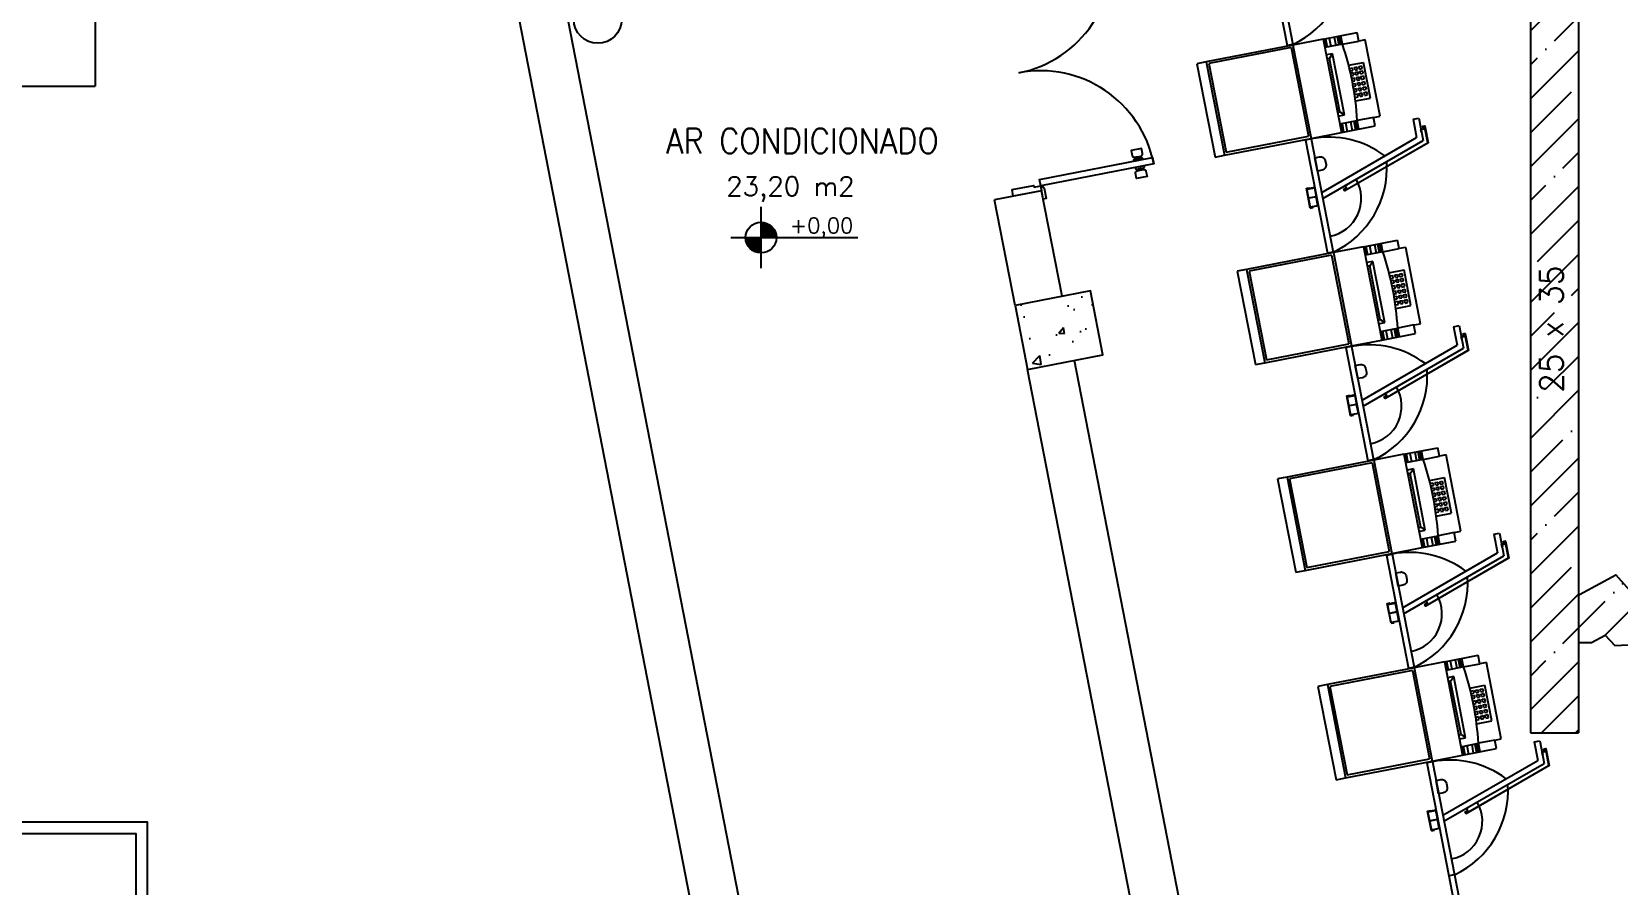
# Model space of a CAD drawing. Extents: x 372.3 to 443.5, y -41.5 to 0.6.
# Drawn here: x 407.44 to 415.7, y -35.4 to -30.96 of the extents above; entities that cross this region are included whole.
import ezdxf

# ---------------------------------------------------------------- set-up
doc = ezdxf.new("R2010")
doc.units = 0
doc.header["$MEASUREMENT"] = 0
doc.layers.get('0').update_dxf_attribs({"linetype": 'CONTINUOUS'})
for name, color, linetype in [('A1ALV50', 13, 'CONTINUOUS'), ('A1ALV70', 145, 'CONTINUOUS'), ('A1BIOMB', 175, 'CONTINUOUS'), ('A1MOBI', 253, 'CONTINUOUS'), ('A1PORTA', 40, 'CONTINUOUS'), ('A1VISTA10', 10, 'CONTINUOUS'), ('A2HACHU', 11, 'CONTINUOUS'), ('A2SIMBL', 30, 'CONTINUOUS'), ('A2TXT25', 4, 'CONTINUOUS'), ('A2TXT50', 13, 'CONTINUOUS'), ('AC-DUTOS', 14, 'CONTINUOUS'), ('AC-DUTOSMANTIDOS', 252, 'CONTINUOUS'), ('AC-MOVEIS', 252, 'CONTINUOUS'), ('AC-TEXTO', 7, 'CONTINUOUS')]:
    doc.layers.add(name, color=color, linetype=linetype)
doc.styles.add('ROMANS', font='ROMANS.SHX')
doc.styles.add('SIMPLEX-08', font='simplex.shx', dxfattribs={"height": 0.08})
doc.styles.add('SIMPLEX-10', font='simplex.shx', dxfattribs={"height": 0.1})
doc.styles.add('SIMPLEX-15', font='simplex.shx', dxfattribs={"height": 0.15})

# ---------------------------------------------------------------- blocks, each defined once
blk = doc.blocks.new('PORTA-120-SEM-ALIZAR')
for points in [[(-0.6, 0), (-0.565, 0), (-0.565, 0.6), (-0.6, 0.6)], [(0.6, 0), (0.565, 0), (0.565, 0.6), (0.6, 0.6)], [(-0.59, -0.15), (-0.59, -0.035), (-0.6, -0.035), (-0.6, 0), (-0.625, 0), (-0.625, -0.15)], [(0.59, -0.15), (0.59, -0.035), (0.6, -0.035), (0.6, 0), (0.625, 0), (0.625, -0.15)]]:
    blk.add_lwpolyline(points, close=True)
at = {"layer": 'A1VISTA10'}
for points in [[(-0.6294, 0.498, 0.414214), (-0.6184, 0.509), (-0.6184, 0.542, 0.414214), (-0.6294, 0.553), (-0.6569, 0.553), (-0.6569, 0.498)], [(-0.6, 0.5492), (-0.6, 0.5019), (-0.604, 0.5019, -0.414214), (-0.6095, 0.5074), (-0.6095, 0.5437, -0.414214), (-0.604, 0.5492)], [(-0.565, 0.5492), (-0.565, 0.5019), (-0.561, 0.5019, 0.414214), (-0.5555, 0.5074), (-0.5555, 0.5437, 0.414214), (-0.561, 0.5492)], [(-0.5356, 0.498, -0.414214), (-0.5466, 0.509), (-0.5466, 0.542, -0.414214), (-0.5356, 0.553), (-0.5081, 0.553), (-0.5081, 0.498)], [(0.5356, 0.498, 0.414214), (0.5466, 0.509), (0.5466, 0.542, 0.414214), (0.5356, 0.553), (0.5081, 0.553), (0.5081, 0.498)], [(0.565, 0.5492), (0.565, 0.5019), (0.561, 0.5019, -0.414214), (0.5555, 0.5074), (0.5555, 0.5437, -0.414214), (0.561, 0.5492)], [(0.6, 0.5492), (0.6, 0.5019), (0.604, 0.5019, 0.414214), (0.6095, 0.5074), (0.6095, 0.5437, 0.414214), (0.604, 0.5492)], [(0.6294, 0.498, -0.414214), (0.6184, 0.509), (0.6184, 0.542, -0.414214), (0.6294, 0.553), (0.6569, 0.553), (0.6569, 0.498)], [(-0.6, 0, 0.414214), (-0.615, 0.015), (-0.67, 0.015), (-0.67, 0)], [(0.6, 0, -0.414214), (0.615, 0.015), (0.67, 0.015), (0.67, 0)]]:
    blk.add_lwpolyline(points, format="xyb", close=True, dxfattribs=at)
for points in [[(-0.6184, 0.5335), (-0.6095, 0.5335), (-0.6095, 0.5176), (-0.6184, 0.5176)], [(-0.5466, 0.5335), (-0.5555, 0.5335), (-0.5555, 0.5176), (-0.5466, 0.5176)], [(0.5466, 0.5335), (0.5555, 0.5335), (0.5555, 0.5176), (0.5466, 0.5176)], [(0.6184, 0.5335), (0.6095, 0.5335), (0.6095, 0.5176), (0.6184, 0.5176)]]:
    blk.add_lwpolyline(points, close=True, dxfattribs=at)
for centre, start, end in [((-0.6, 0), 0, 90), ((0.6, 0), 90, 180)]:
    blk.add_arc(centre, 0.6, start, end, dxfattribs=at)

msp = doc.modelspace()

# ---------------------------------------------------------------- hatches: boundary and pattern name
at = {"layer": 'A2HACHU'}
h = msp.add_hatch(dxfattribs=at)
h.set_pattern_fill('AR-CONC,_O', color=256, scale=0.05, double=1)
h.set_pattern_definition([(50, (387.43742, -23.28168), (0.35863, -0.031376), [0.0375, -0.4125]), (355, (387.43742, -23.28168), (-0.0693757, 0.376096), [0.03, -0.33]), (100.4514, (387.4673, -23.2843), (0.2892547, 0.3447198), [0.03187, -0.350571]), (46.1842, (387.4374, -23.1817), (0.5336205, -0.0827595), [0.05625, -0.61875]), (96.6356, (387.4819, -23.1886), (0.467331, 0.487059), [0.047805, -0.525856]), (351.1842, (387.4374, -23.1817), (0.467331, 0.487059), [0.045, -0.495]), (21, (387.48742, -23.20668), (0.2984535, -0.2013094), [0.0375, -0.4125]), (326, (387.48742, -23.20668), (0.1216577, 0.362575), [0.03, -0.33]), (71.4514, (387.5123, -23.22346), (0.4201113, 0.1612652), [0.03187, -0.350571]), (37.5, (387.43742, -23.28168), (0.0060799, 0.1664469), [0, -0.326, 0, -0.335, 0, -0.33125]), (7.5, (387.43742, -23.28168), (0.1315348, 0.1972059), [0, -0.191, 0, -0.3185, 0, -0.12625]), (327.5, (387.32592, -23.28168), (0.2669112, -0.01127744), [0, -0.125, 0, -0.39, 0, -0.5175]), (317.5, (387.27592, -23.28168), (0.291593, 0.0500525), [0, -0.1625, 0, -0.259, 0, -0.3675])])
h.paths.add_polyline_path([(412.9488, -32.3091), (412.5562, -32.3855), (412.6211, -32.7192), (413.0137, -32.6428)])
at = {"layer": 'AC-DUTOSMANTIDOS'}
h = msp.add_hatch(dxfattribs=at)
h.set_pattern_fill('ANSI35', color=256, style=0)
h.set_pattern_definition([(45, (43.55946, 56.62904), (-0.1767767, 0.1767767), []), (45, (43.73624, 56.62904), (-0.1767767, 0.1767767), [0.3125, -0.0625, 0, -0.0625])])
h.paths.add_polyline_path([(415.4902, -30.7545), (415.2402, -30.7545), (415.2402, -34.6098), (415.4902, -34.6098)])
h.paths.add_polyline_path([(416.0853, -33.9821), (415.965, -33.9746), (415.9047, -33.8942), (415.7859, -33.9004), (415.6847, -33.7881), (415.4902, -33.8928), (415.4902, -34.1398), (415.5587, -34.1398), (415.6304, -34.1013), (415.68, -34.1563), (415.7848, -34.1508), (415.8344, -34.2169), (415.9226, -34.2224), (415.9722, -34.327), (416.0605, -34.3876), (416.0549, -34.4868), (416.1156, -34.5418), (416.1046, -34.641), (416.1377, -34.6905), (416.1101, -34.7456), (416.1377, -34.7841), (416.1377, -34.825), (416.3877, -34.825), (416.3877, -34.7496), (416.4262, -34.6725), (416.3631, -34.578), (416.3782, -34.4426), (416.3112, -34.3817), (416.3179, -34.2611), (416.1693, -34.1591)])
h.paths.add_polyline_path([(416.4345, -34.825), (416.0645, -34.825), (416.0645, -35.195), (416.4345, -35.195)])
h.paths.add_polyline_path([(419.7619, -30.7545), (419.5119, -30.7545), (419.5119, -34.6098), (419.7619, -34.6098)])
h.paths.add_polyline_path([(420.8249, -33.7924), (420.5848, -33.7924), (420.463, -33.7133), (420.2459, -33.7426), (420.1302, -33.6901), (419.9688, -33.7102), (419.904, -33.6757), (419.7619, -33.6757), (419.7619, -33.9257), (419.8415, -33.9257), (419.9212, -33.9681), (420.0912, -33.9469), (420.208, -33.9999), (420.4046, -33.9734), (420.5108, -34.0424), (420.7339, -34.0424), (420.8667, -34.1538), (421.0579, -34.2015), (421.1217, -34.3023), (421.127, -34.4403), (421.1535, -34.5252), (421.1323, -34.6366), (421.1642, -34.7427), (421.1482, -34.7957), (421.1482, -34.825), (421.4005, -34.825), (421.4252, -34.7427), (421.3893, -34.6233), (421.4109, -34.5104), (421.3755, -34.3974), (421.3689, -34.2255), (421.2157, -33.9833), (420.9832, -33.9252)])
h.paths.add_polyline_path([(421.4345, -34.825), (421.0645, -34.825), (421.0645, -35.195), (421.4345, -35.195)])
h.paths.add_polyline_path([(424.8358, -30.7545), (424.5858, -30.7545), (424.5858, -34.6098), (424.8358, -34.6098)])
h.paths.add_polyline_path([(425.9499, -33.9276), (425.7916, -33.7948), (425.5516, -33.7948), (425.4297, -33.7156), (425.2126, -33.7449), (425.097, -33.6925), (424.9355, -33.7126), (424.8707, -33.6781), (424.8358, -33.6781), (424.8358, -33.9427), (424.8879, -33.9705), (425.0579, -33.9493), (425.1748, -34.0023), (425.3713, -33.9758), (425.4775, -34.0448), (425.7006, -34.0448), (425.8334, -34.1562), (426.0246, -34.2039), (426.0884, -34.3047), (426.0937, -34.4426), (426.1203, -34.5275), (426.099, -34.6389), (426.1309, -34.745), (426.1149, -34.7981), (426.1149, -34.825), (426.3679, -34.825), (426.3919, -34.745), (426.356, -34.6256), (426.3776, -34.5127), (426.3422, -34.3998), (426.3356, -34.2279), (426.1824, -33.9856)])
h.paths.add_polyline_path([(426.4345, -34.825), (426.0645, -34.825), (426.0645, -35.195), (426.4345, -35.195)])
h.paths.add_polyline_path([(415.4402, -32.854), (415.4402, -32.034), (415.2602, -32.034), (415.2602, -32.854)], flags=24)
h.paths.add_polyline_path([(419.7119, -32.854), (419.7119, -32.034), (419.5319, -32.034), (419.5319, -32.854)], flags=24)
h.paths.add_polyline_path([(424.7858, -32.854), (424.7858, -32.034), (424.6058, -32.034), (424.6058, -32.854)], flags=24)

# ---------------------------------------------------------------- linework, layer by layer
at = {"layer": 'A1ALV50', "ltscale": 0.2}
for p, q in [((411.7911, -40.234), (409.0088, -25.9343)), ((411.5164, -37.5132), (409.2635, -25.9345)), ((412.6946, -31.7882), (412.4492, -31.8359)), ((412.8016, -32.3377), (412.6946, -31.7882)), ((412.5562, -32.3855), (412.4492, -31.8359)), ((413.4796, -37.1313), (412.6211, -32.7192)), ((414.1844, -39.4449), (412.8665, -32.6715))]:
    msp.add_line(p, q, dxfattribs=at)
at = {"layer": 'A1ALV70'}
msp.add_lwpolyline([(412.5562, -32.3855), (412.6211, -32.7192), (413.0137, -32.6428), (412.9488, -32.3091)], close=True, dxfattribs=at)
at = {"layer": 'A1BIOMB'}
for p, q in [((415.2599, -34.6578), (415.2894, -34.6521)), ((414.7004, -34.7667), (414.815, -35.3556)), ((414.8445, -35.3499), (414.815, -35.3556))]:
    msp.add_line(p, q, dxfattribs=at)
at = {"layer": 'A1MOBI'}
for p, q in [((414.815, -35.3556), (415.3261, -37.9824)), ((414.8445, -35.3499), (415.3633, -38.0164))]:
    msp.add_line(p, q, dxfattribs=at)
at = {"layer": 'A2SIMBL'}
for p, q in [((411.2332, -31.8723), (411.2332, -32.1923)), ((411.0767, -32.0323), (411.7373, -32.0323))]:
    msp.add_line(p, q, dxfattribs=at)
at = {"layer": 'A2SIMBL', "const_width": 0.08}
for points in [[(411.2732, -32.0323, 0.414214), (411.2332, -31.9923, 1)], [(411.1932, -32.0323, 0.414214), (411.2332, -32.0723, 1)]]:
    msp.add_lwpolyline(points, format="xyb", dxfattribs=at)
at = {"layer": 'A2SIMBL'}
msp.add_circle((411.2332, -32.0323), 0.08, dxfattribs=at)
at = {"layer": 'AC-DUTOS', "ltscale": 0.2}
for p, q in [((415.2402, -30.7545), (415.2402, -34.6098)), ((415.4902, -30.7545), (415.4902, -34.6098)), ((415.2402, -34.6098), (415.4902, -34.6098))]:
    msp.add_line(p, q, dxfattribs=at)
for points in [[(415.4925, -33.8898), (415.4957, -33.8898), (415.6847, -33.7881), (415.7859, -33.9004), (415.9047, -33.8942), (415.965, -33.9746), (416.0853, -33.9821), (416.1693, -34.1591), (416.3179, -34.2611), (416.3112, -34.3817), (416.3782, -34.4426), (416.3631, -34.578), (416.4262, -34.6725), (416.3877, -34.7496), (416.3877, -34.8227)], [(415.4925, -34.1398), (415.5587, -34.1398), (415.6304, -34.1013), (415.68, -34.1563), (415.7848, -34.1508), (415.8344, -34.2169), (415.9226, -34.2224), (415.9722, -34.327), (416.0605, -34.3876), (416.0549, -34.4868), (416.1156, -34.5418), (416.1046, -34.641), (416.1377, -34.6905), (416.1101, -34.7456), (416.1377, -34.7841), (416.1377, -34.8227)]]:
    msp.add_lwpolyline(points, dxfattribs=at)
at = {"layer": 'AC-MOVEIS'}
for p, q in [((413.8593, -30.4437), (413.9739, -31.0326)), ((413.8887, -30.4379), (414.0033, -31.0269)), ((414.1614, -30.9991), (414.3376, -30.9648)), ((414.2434, -30.9831), (414.252, -31.0273)), ((414.2512, -30.9816), (414.2598, -31.0258)), ((414.2616, -31.0254), (414.253, -30.9813)), ((414.3462, -31.009), (414.3376, -30.9648)), ((414.0039, -31.0297), (413.5524, -31.1176)), ((413.9948, -31.0432), (413.5658, -31.1267)), ((414.0033, -31.0269), (413.9739, -31.0326)), ((413.9948, -31.0432), (414.0846, -31.5043)), ((414.1614, -30.9991), (414.0039, -31.0297)), ((414.0039, -31.0297), (414.0984, -31.5156)), ((414.1614, -30.9991), (414.2559, -31.485)), ((414.1661, -30.9982), (414.1747, -31.0424)), ((414.2616, -31.0254), (414.17, -31.0433)), ((414.1731, -30.9968), (414.1817, -31.041)), ((414.1919, -30.9932), (414.2004, -31.0373)), ((414.2176, -30.9882), (414.2262, -31.0323)), ((414.234, -30.985), (414.2426, -31.0291)), ((414.2616, -31.0254), (414.3462, -31.009)), ((414.3806, -31.0023), (414.3462, -31.009)), ((414.4579, -31.3998), (414.3806, -31.0023)), ((413.5524, -31.1176), (413.5033, -31.1271)), ((413.5033, -31.1271), (413.5978, -31.613)), ((413.5524, -31.1176), (413.6469, -31.6035)), ((413.5658, -31.1267), (413.6555, -31.5878)), ((414.2101, -31.0751), (414.1774, -31.0815)), ((414.194, -31.0993), (414.1814, -31.1017)), ((414.194, -31.0993), (414.2101, -31.0751)), ((414.2482, -31.3776), (414.194, -31.0993)), ((414.2721, -31.394), (414.2101, -31.0751)), ((414.2935, -31.1354), (414.3718, -31.1202)), ((414.298, -31.1514), (414.3132, -31.1484)), ((414.3158, -31.1619), (414.3132, -31.1484)), ((414.3244, -31.1463), (414.337, -31.1438)), ((414.327, -31.1598), (414.3244, -31.1463)), ((414.3396, -31.1573), (414.337, -31.1438)), ((414.3479, -31.1417), (414.3622, -31.1389)), ((414.3505, -31.1552), (414.3479, -31.1417)), ((414.3649, -31.1524), (414.3622, -31.1389)), ((414.4079, -31.3056), (414.3718, -31.1202)), ((414.3012, -31.1648), (414.3158, -31.1619)), ((414.3038, -31.1759), (414.318, -31.1732)), ((414.3068, -31.1894), (414.3206, -31.1867)), ((414.3096, -31.2028), (414.3233, -31.2002)), ((414.3128, -31.2185), (414.3263, -31.2159)), ((414.3154, -31.232), (414.329, -31.2294)), ((414.3206, -31.1867), (414.318, -31.1732)), ((414.3263, -31.2159), (414.3233, -31.2002)), ((414.327, -31.1598), (414.3396, -31.1573)), ((414.3316, -31.2429), (414.329, -31.2294)), ((414.3292, -31.171), (414.3418, -31.1686)), ((414.3318, -31.1845), (414.3292, -31.171)), ((414.3318, -31.1845), (414.3444, -31.182)), ((414.3344, -31.198), (414.347, -31.1955)), ((414.3375, -31.2137), (414.3344, -31.198)), ((414.3375, -31.2137), (414.3501, -31.2113)), ((414.3401, -31.2272), (414.3527, -31.2248)), ((414.3427, -31.2407), (414.3401, -31.2272)), ((414.3444, -31.182), (414.3418, -31.1686)), ((414.3501, -31.2113), (414.347, -31.1955)), ((414.3505, -31.1552), (414.3649, -31.1524)), ((414.3527, -31.1664), (414.367, -31.1636)), ((414.3553, -31.1799), (414.3527, -31.1664)), ((414.3554, -31.2383), (414.3527, -31.2248)), ((414.3553, -31.1799), (414.3697, -31.1771)), ((414.358, -31.1934), (414.3723, -31.1906)), ((414.361, -31.2092), (414.358, -31.1934)), ((414.361, -31.2092), (414.3754, -31.2064)), ((414.3636, -31.2227), (414.378, -31.2199)), ((414.3663, -31.2362), (414.3636, -31.2227)), ((414.3697, -31.1771), (414.367, -31.1636)), ((414.3754, -31.2064), (414.3723, -31.1906)), ((414.3806, -31.2334), (414.378, -31.2199)), ((414.3179, -31.2456), (414.3316, -31.2429)), ((414.3202, -31.2591), (414.3342, -31.2564)), ((414.3225, -31.2727), (414.3368, -31.2699)), ((414.3246, -31.2863), (414.3395, -31.2834)), ((414.3269, -31.3022), (414.3425, -31.2991)), ((414.3288, -31.321), (414.4079, -31.3056)), ((414.3368, -31.2699), (414.3342, -31.2564)), ((414.3425, -31.2991), (414.3395, -31.2834)), ((414.3427, -31.2407), (414.3554, -31.2383)), ((414.3454, -31.2542), (414.358, -31.2518)), ((414.348, -31.2677), (414.3454, -31.2542)), ((414.348, -31.2677), (414.3606, -31.2653)), ((414.3506, -31.2812), (414.3632, -31.2788)), ((414.3537, -31.297), (414.3506, -31.2812)), ((414.3537, -31.297), (414.3663, -31.2945)), ((414.3606, -31.2653), (414.358, -31.2518)), ((414.3663, -31.2945), (414.3632, -31.2788)), ((414.3663, -31.2362), (414.3806, -31.2334)), ((414.3689, -31.2496), (414.3832, -31.2469)), ((414.3715, -31.2631), (414.3689, -31.2496)), ((414.3715, -31.2631), (414.3859, -31.2603)), ((414.3741, -31.2766), (414.3885, -31.2738)), ((414.3772, -31.2924), (414.3741, -31.2766)), ((414.3772, -31.2924), (414.3916, -31.2896)), ((414.3859, -31.2603), (414.3832, -31.2469)), ((414.3916, -31.2896), (414.3885, -31.2738)), ((414.2355, -31.3801), (414.2482, -31.3776)), ((414.2395, -31.4003), (414.2721, -31.394)), ((414.2482, -31.3776), (414.2721, -31.394)), ((414.2473, -31.4408), (414.3389, -31.423)), ((414.252, -31.4399), (414.2606, -31.4841)), ((414.2559, -31.485), (414.4322, -31.4507)), ((414.2591, -31.4385), (414.2676, -31.4827)), ((414.2778, -31.4349), (414.2864, -31.4791)), ((414.3036, -31.4299), (414.3122, -31.474)), ((414.32, -31.4267), (414.3286, -31.4708)), ((414.3294, -31.4249), (414.3379, -31.469)), ((414.3372, -31.4233), (414.3458, -31.4675)), ((414.4236, -31.4065), (414.3389, -31.423)), ((414.3475, -31.4672), (414.3389, -31.423)), ((414.4236, -31.4065), (414.4579, -31.3998)), ((414.4322, -31.4507), (414.4236, -31.4065)), ((414.6291, -31.4156), (414.6585, -31.4098)), ((414.6291, -31.4156), (414.6478, -31.512)), ((414.6585, -31.4098), (414.6814, -31.5272)), ((413.6469, -31.6035), (414.0984, -31.5156)), ((413.6555, -31.5878), (414.0846, -31.5043)), ((414.099, -31.5187), (414.0696, -31.5244)), ((414.0696, -31.5244), (414.1842, -32.1134)), ((414.0984, -31.5156), (414.2559, -31.485)), ((414.099, -31.5187), (414.2136, -32.1077)), ((414.1533, -31.7976), (414.6478, -31.512)), ((414.1594, -31.8288), (414.6814, -31.5272)), ((413.5978, -31.613), (413.6469, -31.6035)), ((414.0737, -31.7758), (414.0894, -31.7727)), ((414.0937, -31.8789), (414.0737, -31.7758)), ((414.076, -31.7774), (414.0898, -31.7747)), ((414.0953, -31.8765), (414.076, -31.7774)), ((414.1175, -31.7708), (414.0783, -31.7785)), ((414.0783, -31.7785), (414.0786, -31.7804)), ((414.0786, -31.7804), (414.1159, -31.7732)), ((414.0894, -31.7727), (414.0898, -31.7747)), ((414.1159, -31.7732), (414.1247, -31.8183)), ((414.1362, -31.867), (414.1175, -31.7708)), ((414.0874, -31.8256), (414.1247, -31.8183)), ((414.0878, -31.8275), (414.0874, -31.8256)), ((414.1251, -31.8203), (414.0878, -31.8275)), ((414.0937, -31.8789), (414.1094, -31.8758)), ((414.0953, -31.8765), (414.109, -31.8738)), ((414.0966, -31.8727), (414.1339, -31.8654)), ((414.097, -31.8747), (414.0966, -31.8727)), ((414.1362, -31.867), (414.097, -31.8747)), ((414.1094, -31.8758), (414.109, -31.8738)), ((414.1339, -31.8654), (414.1251, -31.8203)), ((414.3717, -32.0798), (414.5479, -32.0455)), ((414.5565, -32.0897), (414.5479, -32.0455)), ((414.2142, -32.1105), (413.7626, -32.1983)), ((414.2051, -32.1239), (413.7761, -32.2074)), ((414.2136, -32.1077), (414.1842, -32.1134)), ((414.2051, -32.1239), (414.2948, -32.5851)), ((414.3717, -32.0798), (414.2142, -32.1105)), ((414.2142, -32.1105), (414.3087, -32.5964)), ((414.3717, -32.0798), (414.4662, -32.5657)), ((414.3764, -32.0789), (414.3849, -32.1231)), ((414.4718, -32.1062), (414.3803, -32.124)), ((414.3834, -32.0775), (414.392, -32.1217)), ((414.4021, -32.0739), (414.4107, -32.1181)), ((414.4279, -32.0689), (414.4365, -32.1131)), ((414.4443, -32.0657), (414.4529, -32.1099)), ((414.4537, -32.0639), (414.4623, -32.108)), ((414.4615, -32.0624), (414.4701, -32.1065)), ((414.4718, -32.1062), (414.4632, -32.062)), ((414.4718, -32.1062), (414.5565, -32.0897)), ((414.5909, -32.083), (414.5565, -32.0897)), ((414.6682, -32.4806), (414.5909, -32.083)), ((413.7626, -32.1983), (413.7136, -32.2079)), ((413.7136, -32.2079), (413.8081, -32.6938)), ((413.7626, -32.1983), (413.8572, -32.6842)), ((413.7761, -32.2074), (413.8658, -32.6685)), ((414.4204, -32.1559), (414.3877, -32.1622)), ((414.4043, -32.18), (414.3916, -32.1825)), ((414.4043, -32.18), (414.4204, -32.1559)), ((414.4585, -32.4584), (414.4043, -32.18)), ((414.4824, -32.4747), (414.4204, -32.1559)), ((414.5038, -32.2161), (414.5821, -32.2009)), ((414.5582, -32.2224), (414.5725, -32.2196)), ((414.5608, -32.2359), (414.5582, -32.2224)), ((414.5751, -32.2331), (414.5725, -32.2196)), ((414.6182, -32.3863), (414.5821, -32.2009)), ((414.5083, -32.2321), (414.5235, -32.2292)), ((414.5115, -32.2455), (414.5261, -32.2427)), ((414.5141, -32.2567), (414.5283, -32.2539)), ((414.5171, -32.2701), (414.5309, -32.2674)), ((414.5199, -32.2836), (414.5335, -32.2809)), ((414.5231, -32.2993), (414.5366, -32.2966)), ((414.5261, -32.2427), (414.5235, -32.2292)), ((414.5309, -32.2674), (414.5283, -32.2539)), ((414.5366, -32.2966), (414.5335, -32.2809)), ((414.5346, -32.227), (414.5473, -32.2246)), ((414.5373, -32.2405), (414.5346, -32.227)), ((414.5373, -32.2405), (414.5499, -32.238)), ((414.5394, -32.2517), (414.5521, -32.2493)), ((414.5421, -32.2652), (414.5394, -32.2517)), ((414.5421, -32.2652), (414.5547, -32.2628)), ((414.5447, -32.2787), (414.5573, -32.2763)), ((414.5478, -32.2945), (414.5447, -32.2787)), ((414.5499, -32.238), (414.5473, -32.2246)), ((414.5478, -32.2945), (414.5604, -32.292)), ((414.5504, -32.308), (414.563, -32.3055)), ((414.5547, -32.2628), (414.5521, -32.2493)), ((414.5604, -32.292), (414.5573, -32.2763)), ((414.5608, -32.2359), (414.5751, -32.2331)), ((414.563, -32.2472), (414.5773, -32.2444)), ((414.5656, -32.2607), (414.563, -32.2472)), ((414.5656, -32.319), (414.563, -32.3055)), ((414.5656, -32.2607), (414.58, -32.2579)), ((414.5682, -32.2742), (414.5826, -32.2714)), ((414.5713, -32.2899), (414.5682, -32.2742)), ((414.5713, -32.2899), (414.5856, -32.2871)), ((414.5739, -32.3034), (414.5883, -32.3006)), ((414.5766, -32.3169), (414.5739, -32.3034)), ((414.58, -32.2579), (414.5773, -32.2444)), ((414.5856, -32.2871), (414.5826, -32.2714)), ((414.5909, -32.3141), (414.5883, -32.3006)), ((414.5257, -32.3128), (414.5392, -32.3101)), ((414.5282, -32.3263), (414.5419, -32.3236)), ((414.5305, -32.3398), (414.5445, -32.3371)), ((414.5327, -32.3534), (414.5471, -32.3506)), ((414.5348, -32.367), (414.5497, -32.3641)), ((414.5371, -32.3829), (414.5528, -32.3799)), ((414.5391, -32.4017), (414.6182, -32.3863)), ((414.5419, -32.3236), (414.5392, -32.3101)), ((414.5471, -32.3506), (414.5445, -32.3371)), ((414.5528, -32.3799), (414.5497, -32.3641)), ((414.553, -32.3215), (414.5504, -32.308)), ((414.553, -32.3215), (414.5656, -32.319)), ((414.5556, -32.335), (414.5683, -32.3325)), ((414.5583, -32.3485), (414.5556, -32.335)), ((414.5583, -32.3485), (414.5709, -32.346)), ((414.5609, -32.3619), (414.5735, -32.3595)), ((414.564, -32.3777), (414.5609, -32.3619)), ((414.564, -32.3777), (414.5766, -32.3752)), ((414.5709, -32.346), (414.5683, -32.3325)), ((414.5766, -32.3752), (414.5735, -32.3595)), ((414.5766, -32.3169), (414.5909, -32.3141)), ((414.5792, -32.3304), (414.5935, -32.3276)), ((414.5818, -32.3439), (414.5792, -32.3304)), ((414.5818, -32.3439), (414.5961, -32.3411)), ((414.5844, -32.3574), (414.5988, -32.3546)), ((414.5875, -32.3731), (414.5844, -32.3574)), ((414.5875, -32.3731), (414.6018, -32.3703)), ((414.5961, -32.3411), (414.5935, -32.3276)), ((414.6018, -32.3703), (414.5988, -32.3546)), ((414.4458, -32.4608), (414.4585, -32.4584)), ((414.4585, -32.4584), (414.4824, -32.4747)), ((414.4497, -32.4811), (414.4824, -32.4747)), ((414.4576, -32.5215), (414.5492, -32.5037)), ((414.4623, -32.5206), (414.4709, -32.5648)), ((414.4662, -32.5657), (414.6425, -32.5314)), ((414.4693, -32.5193), (414.4779, -32.5634)), ((414.4881, -32.5156), (414.4967, -32.5598)), ((414.5139, -32.5106), (414.5224, -32.5548)), ((414.5303, -32.5074), (414.5388, -32.5516)), ((414.5396, -32.5056), (414.5482, -32.5498)), ((414.5474, -32.5041), (414.556, -32.5482)), ((414.6339, -32.4873), (414.5492, -32.5037)), ((414.5578, -32.5479), (414.5492, -32.5037)), ((414.6339, -32.4873), (414.6682, -32.4806)), ((414.6425, -32.5314), (414.6339, -32.4873)), ((414.8394, -32.4963), (414.8688, -32.4906)), ((414.8394, -32.4963), (414.8581, -32.5927)), ((414.8688, -32.4906), (414.8917, -32.608)), ((413.8572, -32.6842), (414.3087, -32.5964)), ((413.8658, -32.6685), (414.2948, -32.5851)), ((414.3093, -32.5995), (414.2799, -32.6052)), ((414.2799, -32.6052), (414.3945, -33.1942)), ((414.3087, -32.5964), (414.4662, -32.5657)), ((414.3093, -32.5995), (414.4239, -33.1884)), ((414.3636, -32.8784), (414.8581, -32.5927)), ((414.3696, -32.9095), (414.8917, -32.608)), ((413.8081, -32.6938), (413.8572, -32.6842)), ((414.2839, -32.8565), (414.2997, -32.8535)), ((414.304, -32.9596), (414.2839, -32.8565)), ((414.2863, -32.8581), (414.3, -32.8555)), ((414.3056, -32.9573), (414.2863, -32.8581)), ((414.3278, -32.8516), (414.2885, -32.8592)), ((414.2885, -32.8592), (414.2889, -32.8612)), ((414.2889, -32.8612), (414.3262, -32.8539)), ((414.2997, -32.8535), (414.3, -32.8555)), ((414.3262, -32.8539), (414.335, -32.8991)), ((414.3465, -32.9478), (414.3278, -32.8516)), ((414.2977, -32.9063), (414.335, -32.8991)), ((414.2981, -32.9083), (414.2977, -32.9063)), ((414.3354, -32.901), (414.2981, -32.9083)), ((414.304, -32.9596), (414.3197, -32.9566)), ((414.3056, -32.9573), (414.3193, -32.9546)), ((414.3069, -32.9535), (414.3442, -32.9462)), ((414.3073, -32.9554), (414.3069, -32.9535)), ((414.3465, -32.9478), (414.3073, -32.9554)), ((414.3197, -32.9566), (414.3193, -32.9546)), ((414.3442, -32.9462), (414.3354, -32.901)), ((414.5819, -33.1606), (414.7582, -33.1263)), ((414.7668, -33.1704), (414.7582, -33.1263)), ((414.4244, -33.1912), (413.9729, -33.2791)), ((414.4154, -33.2046), (413.9863, -33.2881)), ((414.4239, -33.1884), (414.3945, -33.1942)), ((414.4154, -33.2046), (414.5051, -33.6658)), ((414.5819, -33.1606), (414.4244, -33.1912)), ((414.4244, -33.1912), (414.519, -33.6771)), ((414.5819, -33.1606), (414.6765, -33.6464)), ((414.5866, -33.1596), (414.5952, -33.2038)), ((414.6821, -33.1869), (414.5905, -33.2047)), ((414.5937, -33.1583), (414.6023, -33.2025)), ((414.6124, -33.1546), (414.621, -33.1988)), ((414.6382, -33.1496), (414.6468, -33.1938)), ((414.6546, -33.1464), (414.6632, -33.1906)), ((414.664, -33.1446), (414.6726, -33.1888)), ((414.6718, -33.1431), (414.6804, -33.1873)), ((414.6821, -33.1869), (414.6735, -33.1427)), ((414.6821, -33.1869), (414.7668, -33.1704)), ((414.8011, -33.1638), (414.7668, -33.1704)), ((414.8785, -33.5613), (414.8011, -33.1638)), ((413.9729, -33.2791), (413.9238, -33.2886)), ((413.9238, -33.2886), (414.0184, -33.7745)), ((413.9729, -33.2791), (414.0675, -33.7649)), ((413.9863, -33.2881), (414.0761, -33.7493)), ((414.6306, -33.2366), (414.598, -33.243)), ((414.6146, -33.2607), (414.6019, -33.2632)), ((414.6146, -33.2607), (414.6306, -33.2366)), ((414.6688, -33.5391), (414.6146, -33.2607)), ((414.6927, -33.5554), (414.6306, -33.2366)), ((414.7141, -33.2969), (414.7924, -33.2816)), ((414.8285, -33.4671), (414.7924, -33.2816)), ((414.7186, -33.3129), (414.7338, -33.3099)), ((414.7218, -33.3262), (414.7364, -33.3234)), ((414.7244, -33.3374), (414.7386, -33.3346)), ((414.7273, -33.3508), (414.7412, -33.3481)), ((414.7302, -33.3643), (414.7438, -33.3616)), ((414.7334, -33.38), (414.7469, -33.3774)), ((414.7364, -33.3234), (414.7338, -33.3099)), ((414.7412, -33.3481), (414.7386, -33.3346)), ((414.7469, -33.3774), (414.7438, -33.3616)), ((414.7449, -33.3077), (414.7575, -33.3053)), ((414.7475, -33.3212), (414.7449, -33.3077)), ((414.7475, -33.3212), (414.7602, -33.3188)), ((414.7497, -33.3325), (414.7624, -33.33)), ((414.7524, -33.346), (414.7497, -33.3325)), ((414.7524, -33.346), (414.765, -33.3435)), ((414.755, -33.3595), (414.7676, -33.357)), ((414.758, -33.3752), (414.755, -33.3595)), ((414.7602, -33.3188), (414.7575, -33.3053)), ((414.758, -33.3752), (414.7707, -33.3728)), ((414.765, -33.3435), (414.7624, -33.33)), ((414.7707, -33.3728), (414.7676, -33.357)), ((414.7685, -33.3032), (414.7828, -33.3004)), ((414.7711, -33.3167), (414.7685, -33.3032)), ((414.7711, -33.3167), (414.7854, -33.3139)), ((414.7733, -33.3279), (414.7876, -33.3251)), ((414.7759, -33.3414), (414.7733, -33.3279)), ((414.7759, -33.3414), (414.7902, -33.3386)), ((414.7785, -33.3549), (414.7929, -33.3521)), ((414.7816, -33.3706), (414.7785, -33.3549)), ((414.7816, -33.3706), (414.7959, -33.3678)), ((414.7854, -33.3139), (414.7828, -33.3004)), ((414.7902, -33.3386), (414.7876, -33.3251)), ((414.7959, -33.3678), (414.7929, -33.3521)), ((414.736, -33.3935), (414.7495, -33.3909)), ((414.7384, -33.407), (414.7521, -33.4044)), ((414.7408, -33.4206), (414.7548, -33.4179)), ((414.743, -33.4342), (414.7574, -33.4314)), ((414.7451, -33.4477), (414.76, -33.4448)), ((414.7474, -33.4636), (414.7631, -33.4606)), ((414.7521, -33.4044), (414.7495, -33.3909)), ((414.7574, -33.4314), (414.7548, -33.4179)), ((414.7631, -33.4606), (414.76, -33.4448)), ((414.7607, -33.3887), (414.7733, -33.3862)), ((414.7633, -33.4022), (414.7607, -33.3887)), ((414.7633, -33.4022), (414.7759, -33.3997)), ((414.7659, -33.4157), (414.7785, -33.4132)), ((414.7685, -33.4292), (414.7659, -33.4157)), ((414.7685, -33.4292), (414.7812, -33.4267)), ((414.7712, -33.4427), (414.7838, -33.4402)), ((414.7742, -33.4584), (414.7712, -33.4427)), ((414.7759, -33.3997), (414.7733, -33.3862)), ((414.7742, -33.4584), (414.7869, -33.456)), ((414.7812, -33.4267), (414.7785, -33.4132)), ((414.7869, -33.456), (414.7838, -33.4402)), ((414.7842, -33.3841), (414.7985, -33.3813)), ((414.7868, -33.3976), (414.7842, -33.3841)), ((414.7868, -33.3976), (414.8012, -33.3948)), ((414.7895, -33.4111), (414.8038, -33.4083)), ((414.7921, -33.4246), (414.7895, -33.4111)), ((414.7921, -33.4246), (414.8064, -33.4218)), ((414.7947, -33.4381), (414.809, -33.4353)), ((414.7978, -33.4538), (414.7947, -33.4381)), ((414.7978, -33.4538), (414.8121, -33.4511)), ((414.8012, -33.3948), (414.7985, -33.3813)), ((414.8064, -33.4218), (414.8038, -33.4083)), ((414.8121, -33.4511), (414.809, -33.4353)), ((414.6561, -33.5416), (414.6688, -33.5391)), ((414.6688, -33.5391), (414.6927, -33.5554)), ((414.7493, -33.4825), (414.8285, -33.4671)), ((414.66, -33.5618), (414.6927, -33.5554)), ((414.6679, -33.6023), (414.7595, -33.5845)), ((414.6726, -33.6014), (414.6812, -33.6455)), ((414.6765, -33.6464), (414.8527, -33.6122)), ((414.6796, -33.6), (414.6882, -33.6442)), ((414.6984, -33.5963), (414.7069, -33.6405)), ((414.7241, -33.5913), (414.7327, -33.6355)), ((414.7405, -33.5881), (414.7491, -33.6323)), ((414.7499, -33.5863), (414.7585, -33.6305)), ((414.7577, -33.5848), (414.7663, -33.629)), ((414.8441, -33.568), (414.7595, -33.5845)), ((414.7681, -33.6286), (414.7595, -33.5845)), ((414.8441, -33.568), (414.8785, -33.5613)), ((414.8527, -33.6122), (414.8441, -33.568)), ((415.0497, -33.5771), (415.0791, -33.5714)), ((415.0497, -33.5771), (415.0684, -33.6735)), ((415.0791, -33.5714), (415.1019, -33.6888)), ((414.0675, -33.7649), (414.519, -33.6771)), ((414.0761, -33.7493), (414.5051, -33.6658)), ((414.4902, -33.686), (414.5196, -33.6802)), ((414.5196, -33.6802), (414.4902, -33.686)), ((414.4902, -33.686), (414.6047, -34.2749)), ((414.519, -33.6771), (414.6765, -33.6464)), ((414.5196, -33.6802), (414.6342, -34.2692)), ((414.5739, -33.9591), (415.0684, -33.6735)), ((414.5799, -33.9903), (415.1019, -33.6888)), ((414.0184, -33.7745), (414.0675, -33.7649)), ((414.4942, -33.9373), (414.5099, -33.9343)), ((414.5143, -34.0404), (414.4942, -33.9373)), ((414.4966, -33.9389), (414.5103, -33.9362)), ((414.5159, -34.038), (414.4966, -33.9389)), ((414.5381, -33.9323), (414.4988, -33.94)), ((414.4988, -33.94), (414.4992, -33.9419)), ((414.4992, -33.9419), (414.5365, -33.9347)), ((414.5099, -33.9343), (414.5103, -33.9362)), ((414.5365, -33.9347), (414.5453, -33.9798)), ((414.5568, -34.0285), (414.5381, -33.9323)), ((414.508, -33.9871), (414.5453, -33.9798)), ((414.5084, -33.9891), (414.508, -33.9871)), ((414.5457, -33.9818), (414.5084, -33.9891)), ((414.5143, -34.0404), (414.53, -34.0373)), ((414.5159, -34.038), (414.5296, -34.0354)), ((414.5172, -34.0342), (414.5545, -34.027)), ((414.5175, -34.0362), (414.5172, -34.0342)), ((414.5568, -34.0285), (414.5175, -34.0362)), ((414.53, -34.0373), (414.5296, -34.0354)), ((414.5545, -34.027), (414.5457, -33.9818)), ((414.6347, -34.2719), (414.1832, -34.3598)), ((414.6257, -34.2854), (414.1966, -34.3689)), ((414.6342, -34.2692), (414.6047, -34.2749)), ((414.6257, -34.2854), (414.7154, -34.7465)), ((414.7922, -34.2413), (414.6347, -34.2719)), ((414.6347, -34.2719), (414.7293, -34.7578)), ((414.7922, -34.2413), (414.9685, -34.207)), ((414.7922, -34.2413), (414.8868, -34.7272)), ((414.7969, -34.2404), (414.8055, -34.2846)), ((414.8924, -34.2676), (414.8008, -34.2855)), ((414.8039, -34.239), (414.8125, -34.2832)), ((414.8227, -34.2354), (414.8313, -34.2795)), ((414.8485, -34.2304), (414.8571, -34.2745)), ((414.8649, -34.2272), (414.8735, -34.2713)), ((414.8742, -34.2253), (414.8828, -34.2695)), ((414.882, -34.2238), (414.8906, -34.268)), ((414.8924, -34.2676), (414.8838, -34.2235)), ((414.8924, -34.2676), (414.9771, -34.2512)), ((414.9771, -34.2512), (414.9685, -34.207)), ((415.0114, -34.2445), (414.9771, -34.2512)), ((415.0888, -34.642), (415.0114, -34.2445)), ((414.1832, -34.3598), (414.1341, -34.3693)), ((414.1341, -34.3693), (414.2287, -34.8552)), ((414.1832, -34.3598), (414.2777, -34.8457)), ((414.1966, -34.3689), (414.2863, -34.83)), ((414.8409, -34.3173), (414.8083, -34.3237)), ((414.8249, -34.3415), (414.8122, -34.3439)), ((414.8249, -34.3415), (414.8409, -34.3173)), ((414.879, -34.6198), (414.8249, -34.3415)), ((414.903, -34.6362), (414.8409, -34.3173)), ((414.9243, -34.3776), (415.0027, -34.3624)), ((415.0387, -34.5478), (415.0027, -34.3624)), ((414.9289, -34.3936), (414.944, -34.3906)), ((414.9321, -34.407), (414.9467, -34.4041)), ((414.9346, -34.4181), (414.9488, -34.4154)), ((414.9376, -34.4316), (414.9515, -34.4289)), ((414.9405, -34.445), (414.9541, -34.4424)), ((414.9467, -34.4041), (414.944, -34.3906)), ((414.9515, -34.4289), (414.9488, -34.4154)), ((414.9572, -34.4581), (414.9541, -34.4424)), ((414.9552, -34.3885), (414.9678, -34.386)), ((414.9578, -34.402), (414.9552, -34.3885)), ((414.9578, -34.402), (414.9704, -34.3995)), ((414.96, -34.4132), (414.9726, -34.4108)), ((414.9626, -34.4267), (414.96, -34.4132)), ((414.9626, -34.4267), (414.9753, -34.4242)), ((414.9653, -34.4402), (414.9779, -34.4377)), ((414.9683, -34.4559), (414.9653, -34.4402)), ((414.9704, -34.3995), (414.9678, -34.386)), ((414.9683, -34.4559), (414.9809, -34.4535)), ((414.9753, -34.4242), (414.9726, -34.4108)), ((414.9809, -34.4535), (414.9779, -34.4377)), ((414.9787, -34.3839), (414.9931, -34.3811)), ((414.9814, -34.3974), (414.9787, -34.3839)), ((414.9814, -34.3974), (414.9957, -34.3946)), ((414.9835, -34.4086), (414.9979, -34.4058)), ((414.9862, -34.4221), (414.9835, -34.4086)), ((414.9862, -34.4221), (415.0005, -34.4193)), ((414.9888, -34.4356), (415.0031, -34.4328)), ((414.9919, -34.4514), (414.9888, -34.4356)), ((414.9919, -34.4514), (415.0062, -34.4486)), ((414.9957, -34.3946), (414.9931, -34.3811)), ((415.0005, -34.4193), (414.9979, -34.4058)), ((415.0062, -34.4486), (415.0031, -34.4328)), ((414.9436, -34.4607), (414.9572, -34.4581)), ((414.9462, -34.4742), (414.9598, -34.4716)), ((414.9487, -34.4878), (414.9624, -34.4851)), ((414.9511, -34.5013), (414.965, -34.4986)), ((414.9533, -34.5149), (414.9677, -34.5121)), ((414.9554, -34.5285), (414.9703, -34.5256)), ((414.9624, -34.4851), (414.9598, -34.4716)), ((414.9677, -34.5121), (414.965, -34.4986)), ((414.9734, -34.5413), (414.9703, -34.5256)), ((414.9709, -34.4694), (414.9836, -34.467)), ((414.9736, -34.4829), (414.9709, -34.4694)), ((414.9736, -34.4829), (414.9862, -34.4805)), ((414.9762, -34.4964), (414.9888, -34.494)), ((414.9788, -34.5099), (414.9762, -34.4964)), ((414.9788, -34.5099), (414.9914, -34.5075)), ((414.9814, -34.5234), (414.9941, -34.521)), ((414.9845, -34.5392), (414.9814, -34.5234)), ((414.9862, -34.4805), (414.9836, -34.467)), ((414.9845, -34.5392), (414.9971, -34.5367)), ((414.9914, -34.5075), (414.9888, -34.494)), ((414.9971, -34.5367), (414.9941, -34.521)), ((414.9945, -34.4649), (415.0088, -34.4621)), ((414.9971, -34.4784), (414.9945, -34.4649)), ((414.9971, -34.4784), (415.0114, -34.4756)), ((414.9997, -34.4918), (415.0141, -34.4891)), ((415.0024, -34.5053), (414.9997, -34.4918)), ((415.0024, -34.5053), (415.0167, -34.5025)), ((415.005, -34.5188), (415.0193, -34.516)), ((415.008, -34.5346), (415.005, -34.5188)), ((415.008, -34.5346), (415.0224, -34.5318)), ((415.0114, -34.4756), (415.0088, -34.4621)), ((415.0167, -34.5025), (415.0141, -34.4891)), ((415.0224, -34.5318), (415.0193, -34.516)), ((414.8664, -34.6223), (414.879, -34.6198)), ((414.879, -34.6198), (414.903, -34.6362)), ((414.9577, -34.5444), (414.9734, -34.5413)), ((414.9596, -34.5632), (415.0387, -34.5478)), ((414.8703, -34.6425), (414.903, -34.6362)), ((414.8782, -34.683), (414.9697, -34.6652)), ((414.8829, -34.6821), (414.8915, -34.7263)), ((414.8868, -34.7272), (415.063, -34.6929)), ((414.8899, -34.6807), (414.8985, -34.7249)), ((414.9086, -34.6771), (414.9172, -34.7213)), ((414.9344, -34.6721), (414.943, -34.7162)), ((414.9508, -34.6689), (414.9594, -34.713)), ((414.9602, -34.6671), (414.9688, -34.7112)), ((414.968, -34.6655), (414.9766, -34.7097)), ((415.0544, -34.6487), (414.9697, -34.6652)), ((414.9783, -34.7094), (414.9697, -34.6652)), ((415.0544, -34.6487), (415.0888, -34.642)), ((415.063, -34.6929), (415.0544, -34.6487)), ((415.2599, -34.6578), (415.2787, -34.7542)), ((415.2894, -34.6521), (415.3122, -34.7695)), ((414.2777, -34.8457), (414.7293, -34.7578)), ((414.2863, -34.83), (414.7154, -34.7465)), ((414.7299, -34.761), (414.7004, -34.7667)), ((414.7293, -34.7578), (414.8868, -34.7272)), ((414.7299, -34.761), (414.8445, -35.3499)), ((414.7841, -35.0399), (415.2787, -34.7542)), ((414.7902, -35.071), (415.3122, -34.7695)), ((414.2287, -34.8552), (414.2777, -34.8457)), ((414.7045, -35.018), (414.7202, -35.015)), ((414.7246, -35.1211), (414.7045, -35.018)), ((414.7069, -35.0196), (414.7206, -35.0169)), ((414.7261, -35.1188), (414.7069, -35.0196)), ((414.7484, -35.0131), (414.7091, -35.0207)), ((414.7091, -35.0207), (414.7095, -35.0227)), ((414.7095, -35.0227), (414.7468, -35.0154)), ((414.7202, -35.015), (414.7206, -35.0169)), ((414.7468, -35.0154), (414.7556, -35.0606)), ((414.7671, -35.1093), (414.7484, -35.0131)), ((414.7183, -35.0678), (414.7556, -35.0606)), ((414.7187, -35.0698), (414.7183, -35.0678)), ((414.756, -35.0625), (414.7187, -35.0698)), ((414.7274, -35.1149), (414.7647, -35.1077)), ((414.7278, -35.1169), (414.7274, -35.1149)), ((414.7671, -35.1093), (414.7278, -35.1169)), ((414.7647, -35.1077), (414.756, -35.0625)), ((414.7246, -35.1211), (414.7403, -35.1181)), ((414.7261, -35.1188), (414.7399, -35.1161)), ((414.7403, -35.1181), (414.7399, -35.1161))]:
    msp.add_line(p, q, dxfattribs=at)
for points in [[(414.2761, -31.7625), (414.2826, -31.7737), (414.2705, -31.7807), (414.2745, -31.7877), (414.706, -31.5384), (414.6891, -31.4518), (414.6813, -31.4533), (414.6839, -31.467), (414.6712, -31.4695), (414.6737, -31.4823), (414.6727, -31.4825), (414.67, -31.4687), (414.6828, -31.4663), (414.6801, -31.4525), (414.6899, -31.4506), (414.7071, -31.5389), (414.2741, -31.789), (414.2691, -31.7804), (414.2812, -31.7734), (414.2747, -31.7621), (414.2869, -31.7551), (414.2874, -31.756)], [(414.4864, -32.8432), (414.4929, -32.8545), (414.4808, -32.8615), (414.4848, -32.8684), (414.9163, -32.6192), (414.8994, -32.5325), (414.8915, -32.5341), (414.8942, -32.5478), (414.8815, -32.5503), (414.8839, -32.5631), (414.883, -32.5632), (414.8803, -32.5495), (414.893, -32.547), (414.8904, -32.5333), (414.9002, -32.5314), (414.9174, -32.6197), (414.4844, -32.8698), (414.4794, -32.8611), (414.4915, -32.8541), (414.485, -32.8429), (414.4971, -32.8359), (414.4976, -32.8367)], [(414.6967, -33.924), (414.7032, -33.9353), (414.6911, -33.9423), (414.6951, -33.9492), (415.1265, -33.7), (415.1097, -33.6133), (415.1018, -33.6148), (415.1045, -33.6286), (415.0917, -33.6311), (415.0942, -33.6438), (415.0932, -33.644), (415.0906, -33.6303), (415.1033, -33.6278), (415.1007, -33.614), (415.1105, -33.6121), (415.1277, -33.7005), (414.6947, -33.9506), (414.6897, -33.9419), (414.7018, -33.9349), (414.6953, -33.9236), (414.7074, -33.9166), (414.7079, -33.9175)], [(414.907, -35.0047), (414.9135, -35.016), (414.9013, -35.023), (414.9053, -35.0299), (415.3368, -34.7807), (415.32, -34.694), (415.3121, -34.6956), (415.3148, -34.7093), (415.302, -34.7118), (415.3045, -34.7246), (415.3035, -34.7247), (415.3008, -34.711), (415.3136, -34.7085), (415.3109, -34.6948), (415.3207, -34.6929), (415.3379, -34.7812), (414.905, -35.0313), (414.9, -35.0226), (414.9121, -35.0156), (414.9056, -35.0044), (414.9177, -34.9974), (414.9182, -34.9982)]]:
    msp.add_lwpolyline(points, close=True, dxfattribs=at)
for points in [[(414.1315, -31.6856), (414.1181, -31.6169), (414.1427, -31.6121, -0.414214), (414.172, -31.6319), (414.1758, -31.6515, -0.414214), (414.156, -31.6808)], [(414.3418, -32.7663), (414.3284, -32.6976), (414.353, -32.6929, -0.414214), (414.3823, -32.7126), (414.3861, -32.7323, -0.414214), (414.3663, -32.7616)], [(414.5521, -33.8471), (414.5387, -33.7784), (414.5632, -33.7736, -0.414214), (414.5926, -33.7934), (414.5964, -33.813, -0.414214), (414.5766, -33.8423)], [(414.7623, -34.9278), (414.749, -34.8591), (414.7735, -34.8543, -0.414214), (414.8028, -34.8741), (414.8066, -34.8937, -0.414214), (414.7869, -34.9231)]]:
    msp.add_lwpolyline(points, format="xyb", close=True, dxfattribs=at)
for centre, radius, start, end in [((413.7999, -30.5888), 0.483, 294.90484, 3.91873), ((412.8091, -31.5143), 1.5325, 3.41731, 18.60362), ((414.1915, -31.9938), 0.484, 52.99266, 101.01046), ((414.0102, -31.6696), 0.483, 294.90484, 3.91873), ((414.1595, -31.8288), 0.1999, 280.96629, 30.05464), ((413.0194, -32.5951), 1.5325, 3.41731, 18.60362), ((414.4018, -33.0746), 0.484, 52.99266, 101.01046), ((414.2205, -32.7503), 0.483, 294.90484, 3.91873), ((414.3698, -32.9096), 0.1999, 280.96629, 30.05464), ((413.2297, -33.6758), 1.5325, 3.41731, 18.60362), ((414.612, -34.1553), 0.484, 52.99266, 101.01046), ((414.4308, -33.8311), 0.483, 294.90484, 3.91873), ((414.5801, -33.9904), 0.1999, 280.96629, 30.05464), ((413.44, -34.7565), 1.5325, 3.41731, 18.60362), ((414.8223, -35.2361), 0.484, 52.99266, 101.01046), ((414.6411, -34.9118), 0.483, 294.90484, 3.91873), ((414.7904, -35.0711), 0.1999, 280.96629, 30.05464)]:
    msp.add_arc(centre, radius, start, end, dxfattribs=at)
at = {"layer": 'AC-TEXTO'}
for p in [(407.7656, -29.6206), (399.6324, -31.2437)]:
    msp.add_line(p, (407.7656, -31.2437), dxfattribs=at)
msp.add_lwpolyline([(402.0354, -35.0757), (402.0354, -37.3253), (408.0387, -37.3253), (408.0387, -35.0757)], close=True, dxfattribs=at)
msp.add_lwpolyline([(402.0954, -35.1357), (402.0954, -37.2653), (407.9787, -37.2653), (407.9787, -35.1357), (402.0954, -35.1357)], dxfattribs=at)
at = {"layer": 'AC-TEXTO', "color": 66}
msp.add_circle((410.3829, -30.8958), 0.125, dxfattribs=at)

# ---------------------------------------------------------------- block references
at = {"layer": 'A1PORTA', "ltscale": 0.2, "rotation": 281.0104645910888}
msp.add_blockref('PORTA-120-SEM-ALIZAR', (412.5753, -31.1747), dxfattribs=at)

# ---------------------------------------------------------------- texts
at = {"layer": 'A2TXT25'}
for s, height, style, p in [('23,20 m2', 0.1, 'SIMPLEX-10', (411.0521, -31.8152)), ('+0,00', 0.08, 'SIMPLEX-08', (411.3845, -32.0093))]:
    msp.add_text(s, height=height, dxfattribs=dict(at, style=style)).set_placement(p)
at = {"layer": 'A2TXT50', "style": 'SIMPLEX-15', "width": 0.9}
msp.add_text('AR CONDICIONADO', height=0.13, dxfattribs=at).set_placement((410.7397, -31.5939))
at = {"layer": 'AC-TEXTO', "style": 'ROMANS'}
msp.add_text('25 x 35', height=0.12, rotation=90, dxfattribs=at).set_placement((415.4102, -32.8411))

doc.saveas('drawing.dxf')
